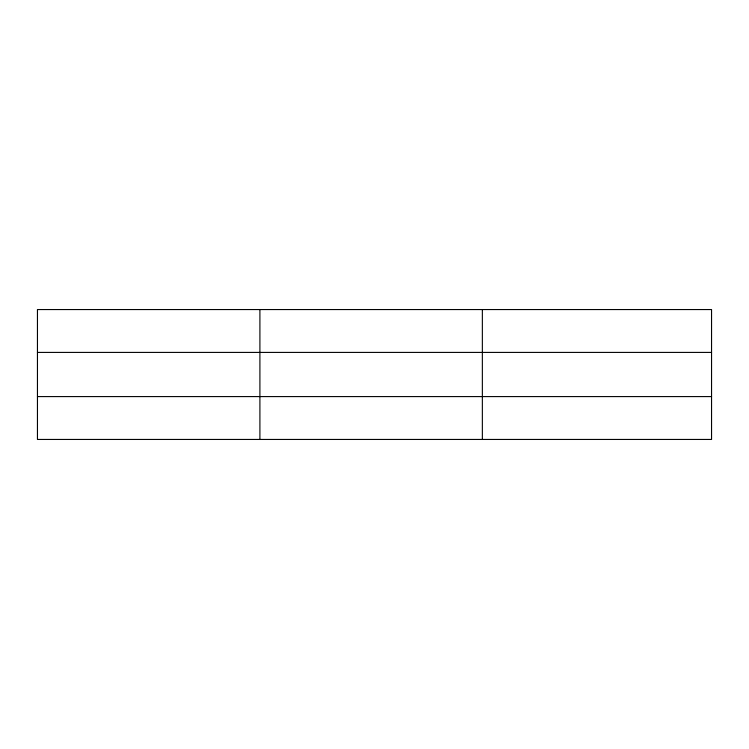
<?xml version="1.0" encoding="UTF-8"?>
<svg xmlns="http://www.w3.org/2000/svg" width="749" height="749" viewBox="0 0 749 749"><rect width="100%" height="100%" fill="white"/><g stroke="black" fill="none" stroke-linecap="round" stroke-linejoin="round"><path stroke-width="1.12" d="M259.903 439.448L259.903 309.552M482.356 439.448L482.356 309.552M711.55 396.586L711.55 439.448L37.45 439.448L37.45 309.552L711.55 309.552L711.55 396.586L37.45 396.586M37.45 352.414L711.55 352.414"/></g></svg>
